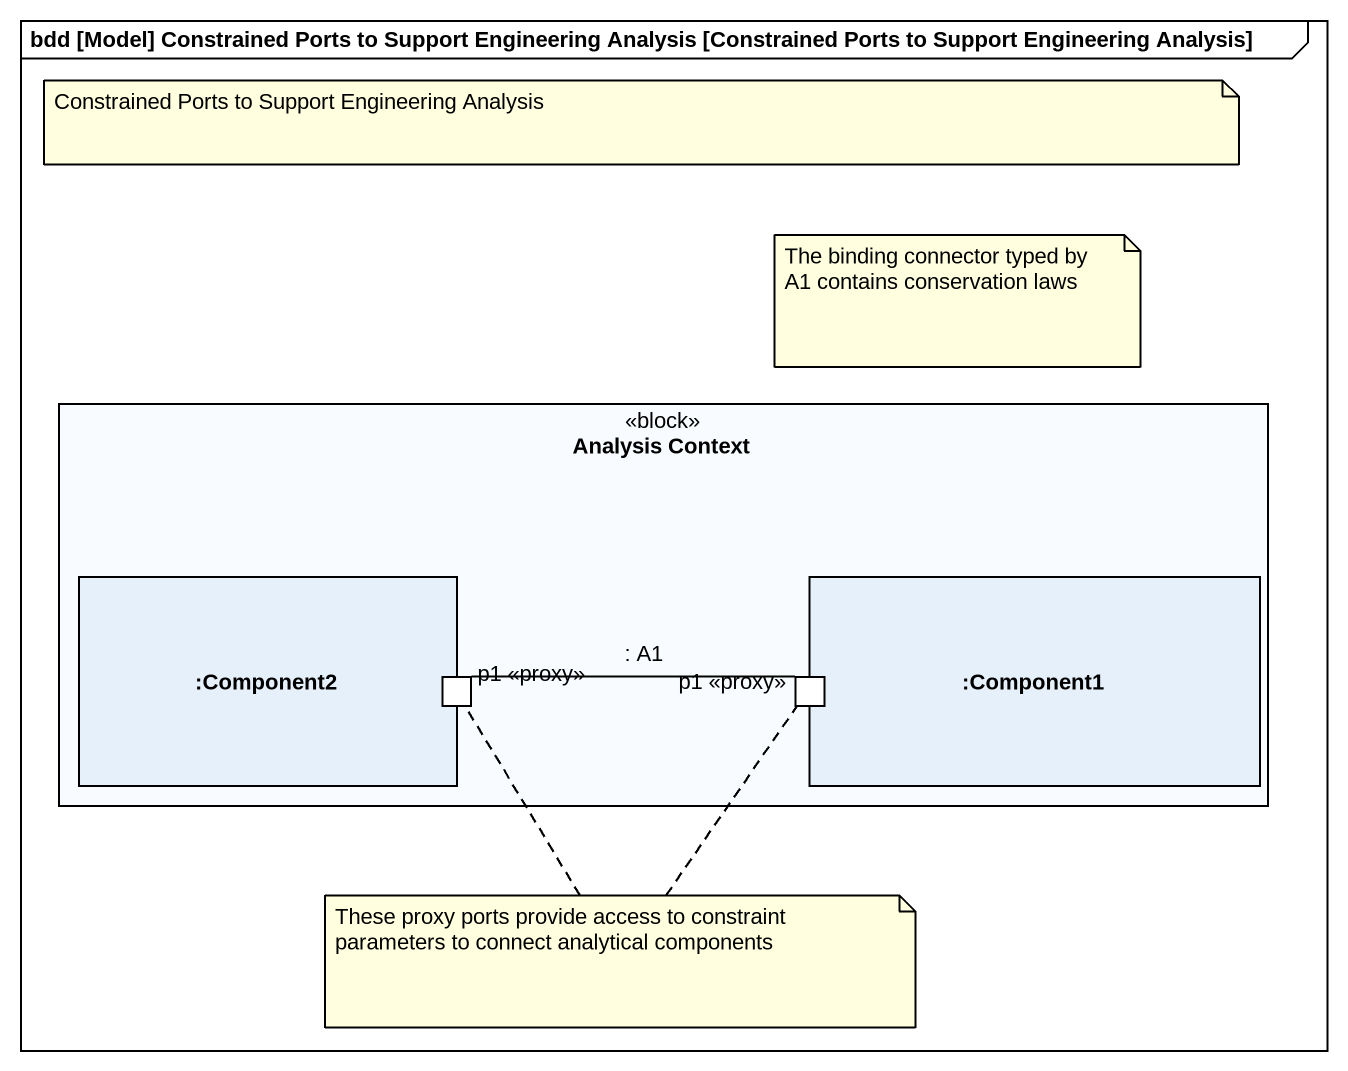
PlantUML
@startuml
mainframe bdd [Model] Constrained Ports to Support Engineering Analysis [Constrained Ports to Support Engineering Analysis]
rectangle "Analysis Context" as Analysis_Context <<block>> {
  rectangle ":Component2" as Component2 {
    port "p1 <<proxy>>" as p1_proxy
  }
  rectangle ":Component1" as Component1 {
    port "p1 <<proxy>>" as p1_proxy_2
  }
}
p1_proxy -right- p1_proxy_2 : : A1
note as N1
  Constrained Ports to Support Engineering Analysis
end note
note as N2
  The binding connector typed by A1 contains conservation laws
end note
note as N3
  These proxy ports provide access to constraint parameters to connect analytical components
end note
N3 .. p1_proxy_2
N3 .. p1_proxy
@enduml
